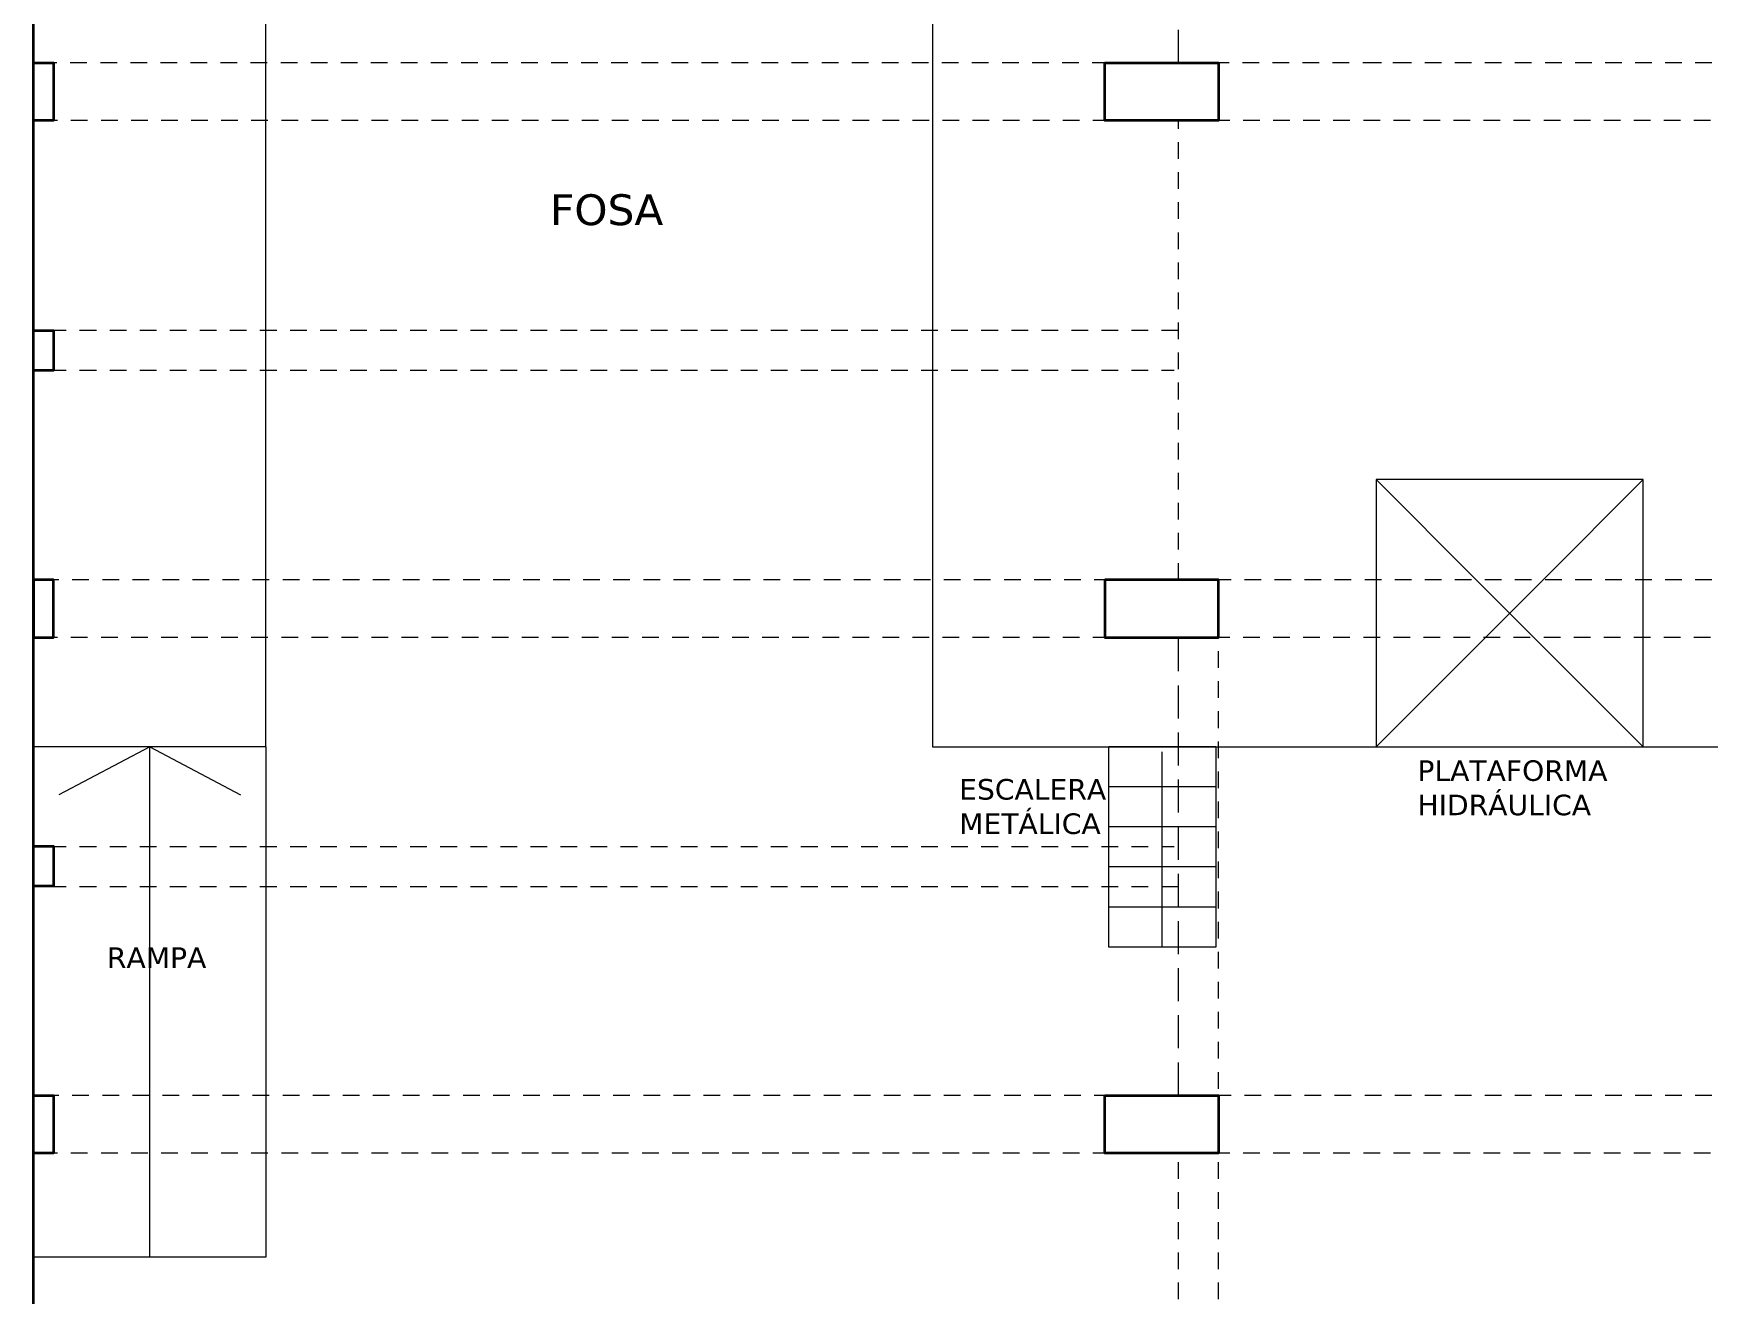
# Model space of a CAD drawing. Header units: metres. Extents: x -163 to 91, y -12 to 67.
# Drawn here: x -155.39 to -142.85, y -2.18 to 7.26 of the extents above; entities that cross this region are included whole.
import ezdxf

# ---------------------------------------------------------------- set-up
doc = ezdxf.new("R2010")
doc.units = ezdxf.units.M
doc.header["$LTSCALE"] = 0.508
doc.linetypes.add('STYLE_02', pattern=[0.694425, 0.48607, -0.208355])
doc.linetypes.add('STYLE_13', pattern=[0.369094, 0.246063, -0.123031])
for name, color, linetype, lineweight in [('columnas HA', 7, 'Continuous', 35), ('Muros', 7, 'Continuous', 35), ('None', 7, 'Continuous', 5)]:
    doc.layers.add(name, color=color, linetype=linetype, lineweight=lineweight)
doc.styles.add('Verdana', font='verdana.ttf')

msp = doc.modelspace()

# ---------------------------------------------------------------- linework, layer by layer
at = {"layer": 'columnas HA'}
for points in [[(-155.387, 7.04), (-155.237, 7.04), (-155.237, 6.608), (-155.387, 6.608)], [(-155.387, 7.04), (-155.237, 7.04), (-155.237, 6.608), (-155.387, 6.608)], [(-147.367, 7.04), (-146.517, 7.04), (-146.517, 6.608), (-147.367, 6.608)], [(-147.367, 7.04), (-146.517, 7.04), (-146.517, 6.608), (-147.367, 6.608)], [(-155.387, 5.035), (-155.237, 5.035), (-155.237, 4.735), (-155.387, 4.735)], [(-155.387, 5.035), (-155.237, 5.035), (-155.237, 4.735), (-155.387, 4.735)], [(-155.387, 3.17), (-155.387, 2.738), (-155.237, 2.738), (-155.237, 3.17)], [(-147.367, 3.17), (-147.367, 2.738), (-146.517, 2.738), (-146.517, 3.17)], [(-155.387, 1.175), (-155.237, 1.175), (-155.237, 0.875), (-155.387, 0.875)], [(-155.387, -0.69), (-155.237, -0.69), (-155.237, -1.122), (-155.387, -1.122)], [(-147.367, -0.69), (-146.517, -0.69), (-146.517, -1.122), (-147.367, -1.122)]]:
    msp.add_lwpolyline(points, close=True, dxfattribs=at)
at = {"layer": 'Muros'}
msp.add_line((-155.387, -8.056), (-155.387, 43.61), dxfattribs=at)
msp.add_line((-155.387, -8.056), (-155.387, 43.61), dxfattribs=at)
at = {"layer": 'None', "linetype": 'Continuous', "lineweight": 5}
for p, q in [((-153.647, 3.17), (-153.647, 12.978)), ((-148.657, 12.978), (-148.657, 3.17)), ((-148.657, 12.978), (-148.657, 3.17)), ((-153.647, 1.918), (-153.647, 3.17)), ((-148.657, 3.17), (-148.657, 1.918)), ((-153.647, 1.918), (-155.387, 1.918)), ((-154.517, 1.918), (-155.197, 1.56)), ((-154.517, -1.9), (-154.517, 1.918)), ((-154.517, 1.918), (-153.837, 1.56)), ((-153.647, 1.918), (-153.647, -1.9)), ((-148.657, 1.918), (-140.667, 1.918)), ((-153.647, -1.9), (-155.387, -1.9))]:
    msp.add_line(p, q, dxfattribs=at)
at = {"layer": 'None', "linetype": 'STYLE_02', "lineweight": 5}
msp.add_line((-146.817, 7.04), (-146.817, 10.478), dxfattribs=at)
msp.add_line((-146.817, 7.04), (-146.817, 10.478), dxfattribs=at)
at = {"layer": 'None', "linetype": 'STYLE_13', "lineweight": 5}
for p, q in [((-145.087, 7.04), (-155.387, 7.04)), ((-145.087, 7.04), (-155.387, 7.04)), ((-138.547, 7.04), (-145.457, 7.04)), ((-138.547, 7.04), (-145.457, 7.04)), ((-138.557, 6.608), (-155.387, 6.608)), ((-138.557, 6.608), (-155.387, 6.608)), ((-146.817, 3.17), (-146.817, 6.608)), ((-146.817, 3.17), (-146.817, 6.608)), ((-155.267, 5.039), (-146.817, 5.039)), ((-155.267, 5.039), (-146.817, 5.039)), ((-155.267, 4.739), (-146.847, 4.739)), ((-155.267, 4.739), (-146.847, 4.739)), ((-138.547, -0.69), (-155.387, -0.69)), ((-138.557, -1.122), (-155.387, -1.122)), ((-146.817, -4.69), (-146.817, -1.122))]:
    msp.add_line(p, q, dxfattribs=at)

# ---------------------------------------------------------------- texts
at = {"layer": 'None', "attachment_point": 1, "line_spacing_factor": 1.003239, "style": 'Verdana'}
for s, insert, char_height in [('FOSA', (-151.521, 6.055), 0.2307), ('FOSA', (-151.521, 6.055), 0.2307), ('PLATAFORMA \\PHIDRÁULICA', (-145.027, 1.818), 0.15379), ('RAMPA', (-154.838, 0.418), 0.1538)]:
    msp.add_mtext(s, dxfattribs=dict(at, insert=insert, char_height=char_height))

# ---------------------------------------------------------------- wipeouts: each hides what was drawn before it
at = {"linetype": 'Continuous', "lineweight": 5}
msp.add_wipeout([(-143.337, 3.17), (-143.337, 3.92), (-145.337, 3.92), (-145.337, 3.17)], dxfattribs=at).dxf.layer = 'None'

# ---------------------------------------------------------------- next in the draw order: linework, layer by layer
at = {"layer": 'None', "linetype": 'Continuous', "lineweight": 5}
msp.add_lwpolyline([(-143.337, 3.17), (-143.337, 3.92), (-145.337, 3.92), (-145.337, 3.17)], dxfattribs=at)

# ---------------------------------------------------------------- next in the draw order: wipeouts: each hides what was drawn before it
at = {"linetype": 'Continuous', "lineweight": 5}
msp.add_wipeout([(-147.337, 1.92), (-146.537, 1.92), (-146.537, 0.42), (-147.337, 0.42)], dxfattribs=at).dxf.layer = 'None'

# ---------------------------------------------------------------- next in the draw order: linework, layer by layer
at = {"layer": 'None', "linetype": 'STYLE_13', "lineweight": 5}
for p, q in [((-146.517, -4.69), (-146.517, 3.17)), ((-155.267, 1.174), (-146.847, 1.174)), ((-155.267, 0.874), (-146.817, 0.874))]:
    msp.add_line(p, q, dxfattribs=at)
at = {"layer": 'None', "linetype": 'STYLE_02', "lineweight": 5}
msp.add_line((-146.817, -0.69), (-146.817, 2.738), dxfattribs=at)
at = {"layer": 'None'}
for p, q in [((-146.537, 1.92), (-147.337, 1.92)), ((-146.537, 1.62), (-147.337, 1.62)), ((-146.537, 1.32), (-147.337, 1.32)), ((-146.537, 1.02), (-147.337, 1.02)), ((-146.537, 0.72), (-147.337, 0.72)), ((-146.537, 0.42), (-147.337, 0.42))]:
    msp.add_line(p, q, dxfattribs=at)
at = {"layer": 'None', "linetype": 'Continuous', "lineweight": 5}
msp.add_line((-146.937, 0.42), (-146.937, 1.881), dxfattribs=at)
msp.add_lwpolyline([(-147.337, 1.92), (-146.537, 1.92), (-146.537, 0.42), (-147.337, 0.42)], close=True, dxfattribs=at)

# ---------------------------------------------------------------- next in the draw order: texts
at = {"layer": 'None', "insert": (-148.458, 1.678), "char_height": 0.1538, "attachment_point": 1, "line_spacing_factor": 1.003239, "style": 'Verdana'}
msp.add_mtext('ESCALERA\\PMETÁLICA', dxfattribs=at)

# ---------------------------------------------------------------- next in the draw order: wipeouts: each hides what was drawn before it
at = {"linetype": 'Continuous', "lineweight": 5}
msp.add_wipeout([(-145.337, 3.17), (-145.337, 1.92), (-143.337, 1.92), (-143.337, 3.17)], dxfattribs=at).dxf.layer = 'None'

# ---------------------------------------------------------------- next in the draw order: linework, layer by layer
at = {"layer": 'None', "linetype": 'Continuous', "lineweight": 5}
for p, q in [((-144.587, 3.17), (-145.337, 3.92)), ((-144.087, 3.17), (-143.337, 3.92)), ((-145.337, 1.92), (-144.087, 3.17)), ((-143.337, 1.92), (-144.587, 3.17))]:
    msp.add_line(p, q, dxfattribs=at)
at = {"layer": 'None', "linetype": 'STYLE_13', "lineweight": 5}
for p, q in [((-138.547, 3.17), (-155.387, 3.17)), ((-138.557, 2.738), (-155.387, 2.738))]:
    msp.add_line(p, q, dxfattribs=at)
at = {"layer": 'None', "linetype": 'Continuous', "lineweight": 5}
msp.add_lwpolyline([(-145.337, 3.17), (-145.337, 1.92), (-143.337, 1.92), (-143.337, 3.17)], dxfattribs=at)

doc.saveas('drawing.dxf')
